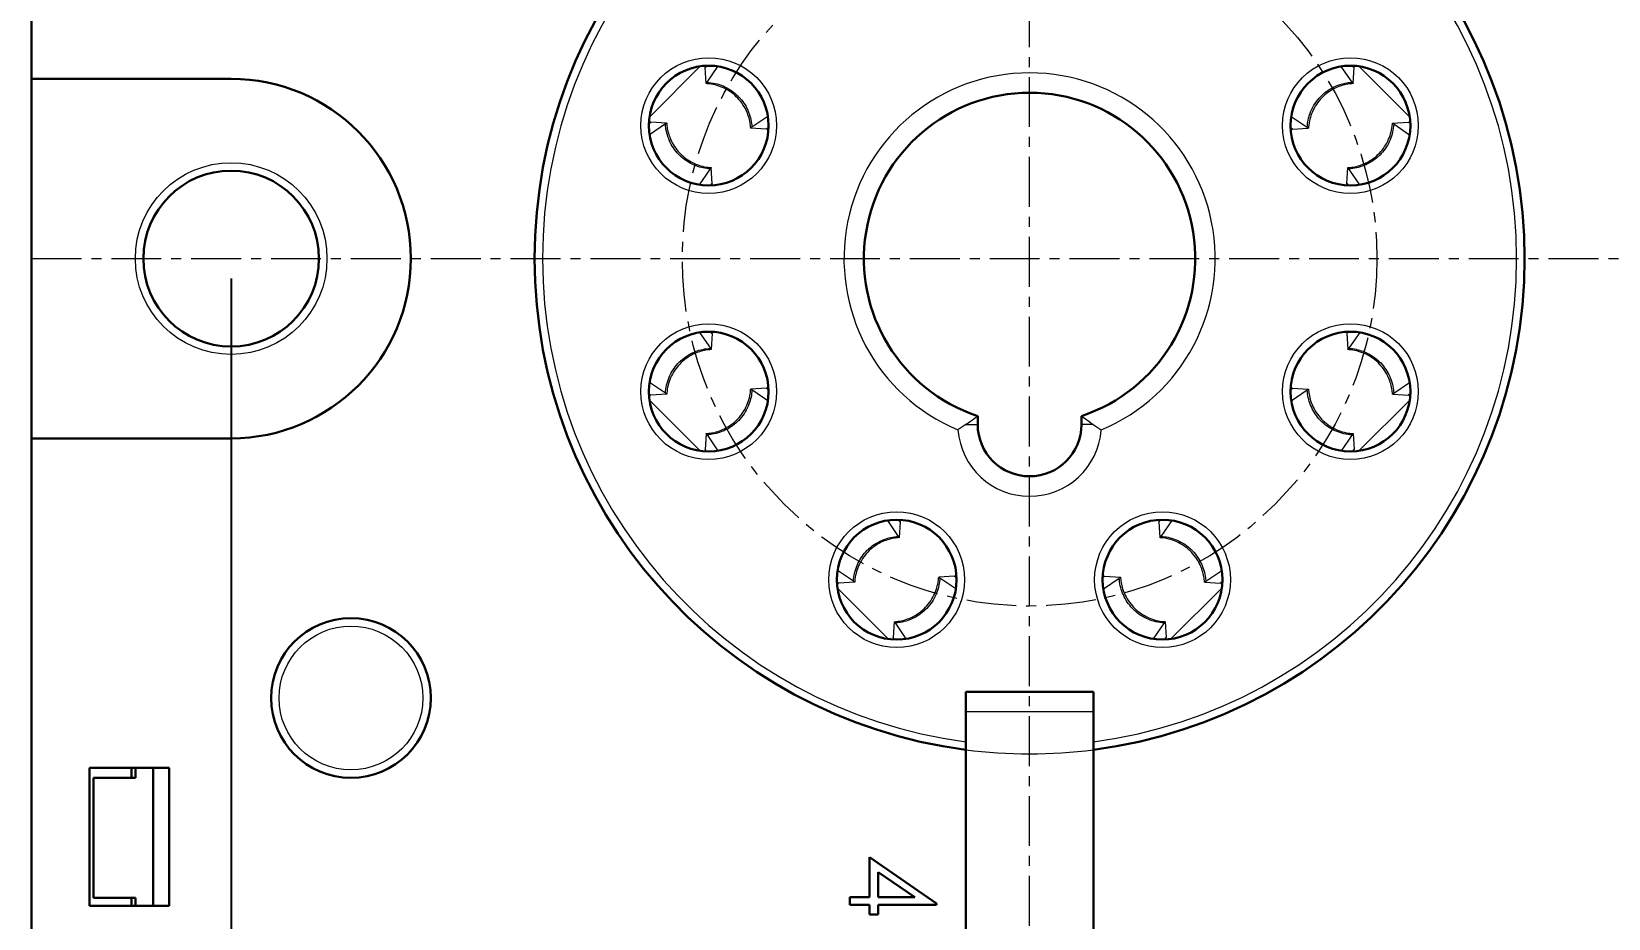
# Model space of a CAD drawing. Header units: millimetres. Extents: x 2473 to 2777, y 1336 to 1553.
# Drawn here: x 2584.52 to 2624.02, y 1401.03 to 1423.23 of the extents above; entities that cross this region are included whole.
import ezdxf

# ---------------------------------------------------------------- set-up
doc = ezdxf.new("R2010")
doc.units = ezdxf.units.MM
doc.linetypes.add('CENTER', pattern=[2, 1.25, -0.25, 0.25, -0.25])
for name, color, linetype, lineweight in [('Z_OM_CENTER', 4, 'CENTER', 13), ('Z_OM_OUTLINE', 7, 'Continuous', 30), ('Z_OM_THIN_LINE', 2, 'Continuous', 13)]:
    doc.layers.add(name, color=color, linetype=linetype, lineweight=lineweight)
doc.layers.add('Z_OM_DIM', color=3, linetype='Continuous')
doc.styles.get("Standard").update_dxf_attribs({"font": 'arial.ttf'})
doc.dimstyles.new('AUTONICS SPEC$0', dxfattribs={"dimtxt": 2.5, "dimasz": 1.2, "dimexe": 0.5, "dimexo": 0.5, "dimgap": 0.5, "dimtad": 1, "dimlfac": 0.5, "dimdsep": 46, "dimtxsty": 'Standard', "dimcen": 0, "dimclrd": 256, "dimclre": 256, "dimclrt": 2, "dimazin": 2, "dimtp": 0.1, "dimtm": 0.1, "dimtfac": 0.71, "dimtmove": 0, "dimatfit": 3, "dimfxl": 0, "dimlwd": -1, "dimlwe": -1, "dimarcsym": 0})

# ---------------------------------------------------------------- blocks, each defined once
blk = doc.blocks.new('*D18')
at = {"layer": 'Defpoints', "color": 0}
for p in [(2589.525, 1417.55), (2629.525, 1417.55), (2629.525, 1369.401)]:
    blk.add_point(p, dxfattribs=at)
at = {"layer": 'Z_OM_DIM'}
for p, q in [((2589.525, 1417.05), (2589.525, 1368.901)), ((2629.525, 1417.05), (2629.525, 1368.901)), ((2590.725, 1369.401), (2628.325, 1369.401))]:
    blk.add_line(p, q, dxfattribs=at)
for points in [[(2590.725, 1369.601), (2590.725, 1369.201), (2589.525, 1369.401)], [(2628.325, 1369.601), (2628.325, 1369.201), (2629.525, 1369.401)]]:
    blk.add_solid(points, dxfattribs=at)
at = {"layer": 'Z_OM_DIM', "color": 2, "insert": (2609.525, 1371.177), "char_height": 2.5, "attachment_point": 5}
blk.add_mtext('40', dxfattribs=at)

msp = doc.modelspace()

# ---------------------------------------------------------------- linework, layer by layer
at = {"layer": 'Z_OM_CENTER'}
for p, q in [((2609.525, 1374.845), (2609.525, 1459.974)), ((2584.525, 1417.55), (2637.525, 1417.55))]:
    msp.add_line(p, q, dxfattribs=at)
msp.add_circle((2609.525, 1417.55), 8.7, dxfattribs=at)
at = {"layer": 'Z_OM_OUTLINE'}
for p, q in [((2584.525, 1422.05), (2584.525, 1441.65)), ((2585.025, 1422.05), (2584.525, 1422.05)), ((2584.525, 1421.85), (2584.525, 1422.05)), ((2589.525, 1422.05), (2585.025, 1422.05)), ((2584.525, 1421.85), (2584.525, 1413.25)), ((2608.225, 1413.609), (2608.225, 1413.4)), ((2610.825, 1413.4), (2610.825, 1413.609)), ((2584.525, 1413.05), (2584.525, 1413.25)), ((2584.525, 1413.05), (2585.025, 1413.05)), ((2584.525, 1393.45), (2584.525, 1413.05)), ((2585.025, 1413.05), (2589.525, 1413.05)), ((2607.925, 1406.7), (2611.125, 1406.7)), ((2607.925, 1406.7), (2607.925, 1405.455)), ((2611.125, 1405.455), (2611.125, 1406.7)), ((2607.925, 1405.253), (2607.925, 1383.55)), ((2611.125, 1383.55), (2611.125, 1405.253)), ((2585.975, 1404.8), (2585.975, 1401.35)), ((2587.975, 1404.8), (2585.975, 1404.8)), ((2587.025, 1404.55), (2587.025, 1404.8)), ((2587.125, 1404.55), (2587.125, 1404.8)), ((2587.575, 1404.8), (2587.575, 1401.35)), ((2587.975, 1401.35), (2587.975, 1404.8)), ((2586.075, 1401.55), (2586.075, 1404.55)), ((2586.075, 1404.55), (2587.125, 1404.55)), ((2605.513, 1401.56), (2605.513, 1402.564)), ((2605.513, 1402.564), (2607.195, 1401.409)), ((2606.649, 1401.56), (2605.73, 1402.191)), ((2605.73, 1402.191), (2605.73, 1401.56)), ((2587.125, 1401.55), (2586.075, 1401.55)), ((2587.025, 1401.35), (2587.025, 1401.55)), ((2587.125, 1401.35), (2587.125, 1401.55)), ((2605.025, 1401.37), (2605.025, 1401.56)), ((2605.025, 1401.56), (2605.513, 1401.56)), ((2605.73, 1401.56), (2606.649, 1401.56)), ((2585.975, 1401.35), (2587.975, 1401.35)), ((2605.513, 1401.37), (2605.025, 1401.37)), ((2605.513, 1401.126), (2605.513, 1401.37)), ((2605.73, 1401.126), (2605.513, 1401.126)), ((2607.195, 1401.37), (2605.73, 1401.37)), ((2605.73, 1401.37), (2605.73, 1401.126)), ((2607.195, 1401.409), (2607.195, 1401.37))]:
    msp.add_line(p, q, dxfattribs=at)
for centre, radius in [((2601.487, 1420.879), 1.5), ((2617.562, 1420.879), 1.5), ((2589.525, 1417.55), 2.2), ((2601.487, 1414.22), 1.5), ((2617.562, 1414.22), 1.5), ((2606.195, 1409.512), 1.5), ((2612.854, 1409.512), 1.5), ((2592.525, 1406.55), 2)]:
    msp.add_circle(centre, radius, dxfattribs=at)
for centre, radius, start, end in [((2609.525, 1417.55), 12.4, 97.4137, 262.5863), ((2609.525, 1417.55), 12.4, 277.4137, 82.5863), ((2589.525, 1417.55), 4.5, 270, 90), ((2609.525, 1417.55), 4.15, 288.2554, 251.7446), ((2609.525, 1413.4), 1.3, 180, 0)]:
    msp.add_arc(centre, radius, start, end, dxfattribs=at)
for points in [[(2607.925, 1405.455), (2607.925, 1405.402), (2607.925, 1405.35), (2607.925, 1405.275), (2607.925, 1405.253), (2607.925, 1405.253)], [(2611.125, 1405.253), (2611.125, 1405.253), (2611.125, 1405.275), (2611.125, 1405.35), (2611.125, 1405.402), (2611.125, 1405.455)]]:
    msp.add_open_spline(points, degree=3, knots=[0, 0, 0, 0, 0.5, 0.5, 1, 1, 1, 1], dxfattribs=at)
at = {"layer": 'Z_OM_THIN_LINE'}
for p, q in [((2600.002, 1421.091), (2601.275, 1422.364)), ((2601.441, 1422.378), (2601.398, 1422.33)), ((2601.434, 1422.378), (2601.398, 1422.33)), ((2601.423, 1421.929), (2601.398, 1422.33)), ((2601.446, 1421.963), (2601.719, 1422.361)), ((2617.603, 1421.963), (2617.33, 1422.361)), ((2617.608, 1422.378), (2617.651, 1422.33)), ((2617.615, 1422.378), (2617.651, 1422.33)), ((2617.627, 1421.938), (2617.651, 1422.33)), ((2617.774, 1422.364), (2619.047, 1421.091)), ((2601.422, 1421.938), (2601.446, 1421.963)), ((2601.422, 1421.931), (2601.422, 1421.938)), ((2617.603, 1421.963), (2617.627, 1421.938)), ((2617.627, 1421.938), (2617.627, 1421.931)), ((2599.987, 1420.925), (2600.036, 1420.968)), ((2599.988, 1420.932), (2600.036, 1420.968)), ((2600.403, 1420.92), (2600.005, 1420.647)), ((2600.428, 1420.944), (2600.036, 1420.968)), ((2600.403, 1420.92), (2600.428, 1420.944)), ((2600.428, 1420.944), (2600.435, 1420.943)), ((2602.57, 1420.838), (2602.546, 1420.814)), ((2602.969, 1421.111), (2602.57, 1420.838)), ((2602.986, 1420.833), (2602.938, 1420.79)), ((2602.938, 1420.79), (2602.986, 1420.827)), ((2616.063, 1420.833), (2616.111, 1420.79)), ((2616.111, 1420.79), (2616.063, 1420.827)), ((2616.08, 1421.111), (2616.479, 1420.838)), ((2616.504, 1420.814), (2616.479, 1420.838)), ((2618.612, 1420.943), (2619.013, 1420.968)), ((2618.614, 1420.943), (2618.621, 1420.944)), ((2618.621, 1420.944), (2618.646, 1420.92)), ((2618.646, 1420.92), (2619.044, 1420.647)), ((2619.062, 1420.925), (2619.013, 1420.968)), ((2619.061, 1420.932), (2619.013, 1420.968)), ((2602.938, 1420.79), (2602.536, 1420.815)), ((2602.546, 1420.814), (2602.539, 1420.815)), ((2616.111, 1420.79), (2616.504, 1420.814)), ((2616.51, 1420.815), (2616.504, 1420.814)), ((2601.255, 1419.397), (2601.528, 1419.796)), ((2601.552, 1419.82), (2601.528, 1419.796)), ((2601.551, 1419.827), (2601.552, 1419.82)), ((2601.575, 1419.428), (2601.552, 1419.82)), ((2617.474, 1419.428), (2617.498, 1419.829)), ((2617.497, 1419.82), (2617.498, 1419.827)), ((2617.521, 1419.796), (2617.497, 1419.82)), ((2617.794, 1419.397), (2617.521, 1419.796)), ((2601.533, 1419.38), (2601.575, 1419.428)), ((2601.575, 1419.428), (2601.539, 1419.38)), ((2617.516, 1419.38), (2617.474, 1419.428)), ((2617.474, 1419.428), (2617.51, 1419.38)), ((2601.255, 1415.702), (2601.528, 1415.304)), ((2601.533, 1415.72), (2601.575, 1415.671)), ((2601.575, 1415.671), (2601.539, 1415.719)), ((2617.516, 1415.72), (2617.474, 1415.671)), ((2617.474, 1415.671), (2617.51, 1415.719)), ((2617.794, 1415.702), (2617.521, 1415.304)), ((2601.528, 1415.304), (2601.552, 1415.279)), ((2601.575, 1415.671), (2601.551, 1415.27)), ((2617.474, 1415.671), (2617.497, 1415.279)), ((2617.497, 1415.279), (2617.521, 1415.304)), ((2601.552, 1415.279), (2601.551, 1415.272)), ((2617.498, 1415.272), (2617.497, 1415.279)), ((2599.987, 1414.175), (2600.036, 1414.132)), ((2599.988, 1414.168), (2600.036, 1414.132)), ((2600.403, 1414.179), (2600.005, 1414.452)), ((2600.437, 1414.156), (2600.036, 1414.132)), ((2600.428, 1414.156), (2600.403, 1414.179)), ((2600.435, 1414.156), (2600.428, 1414.156)), ((2602.539, 1414.285), (2602.546, 1414.285)), ((2602.938, 1414.309), (2602.546, 1414.285)), ((2602.546, 1414.285), (2602.57, 1414.261)), ((2602.969, 1413.988), (2602.57, 1414.261)), ((2602.986, 1414.266), (2602.938, 1414.309)), ((2602.938, 1414.309), (2602.986, 1414.273)), ((2616.063, 1414.266), (2616.111, 1414.309)), ((2616.111, 1414.309), (2616.063, 1414.273)), ((2616.08, 1413.988), (2616.479, 1414.261)), ((2616.111, 1414.309), (2616.513, 1414.285)), ((2616.479, 1414.261), (2616.504, 1414.285)), ((2616.504, 1414.285), (2616.51, 1414.285)), ((2618.621, 1414.156), (2618.614, 1414.156)), ((2618.646, 1414.179), (2618.621, 1414.156)), ((2618.621, 1414.156), (2619.013, 1414.132)), ((2618.646, 1414.179), (2619.044, 1414.452)), ((2619.062, 1414.175), (2619.013, 1414.132)), ((2619.061, 1414.168), (2619.013, 1414.132)), ((2601.275, 1412.735), (2600.002, 1414.008)), ((2619.047, 1414.008), (2617.774, 1412.735)), ((2607.928, 1413.4), (2608.225, 1413.4)), ((2611.121, 1413.4), (2610.825, 1413.4)), ((2601.422, 1413.162), (2601.398, 1412.769)), ((2601.422, 1413.162), (2601.422, 1413.169)), ((2601.446, 1413.137), (2601.422, 1413.162)), ((2601.446, 1413.137), (2601.719, 1412.738)), ((2617.603, 1413.137), (2617.33, 1412.738)), ((2617.627, 1413.162), (2617.603, 1413.137)), ((2617.626, 1413.171), (2617.651, 1412.769)), ((2617.627, 1413.169), (2617.627, 1413.162)), ((2601.441, 1412.721), (2601.398, 1412.769)), ((2601.434, 1412.721), (2601.398, 1412.769)), ((2617.608, 1412.721), (2617.651, 1412.769)), ((2617.615, 1412.721), (2617.651, 1412.769)), ((2605.963, 1410.994), (2606.236, 1410.595)), ((2606.241, 1411.011), (2606.284, 1410.963)), ((2606.284, 1410.963), (2606.248, 1411.011)), ((2606.284, 1410.963), (2606.259, 1410.562)), ((2612.808, 1411.011), (2612.765, 1410.963)), ((2612.765, 1410.963), (2612.801, 1411.011)), ((2612.765, 1410.963), (2612.789, 1410.571)), ((2613.086, 1410.994), (2612.813, 1410.595)), ((2606.236, 1410.595), (2606.26, 1410.571)), ((2606.26, 1410.571), (2606.259, 1410.564)), ((2612.789, 1410.571), (2612.813, 1410.595)), ((2612.79, 1410.564), (2612.789, 1410.571)), ((2604.696, 1409.466), (2604.744, 1409.423)), ((2604.696, 1409.459), (2604.744, 1409.423)), ((2605.112, 1409.471), (2604.713, 1409.744)), ((2605.145, 1409.448), (2604.744, 1409.423)), ((2605.136, 1409.447), (2605.112, 1409.471)), ((2605.143, 1409.448), (2605.136, 1409.447)), ((2607.247, 1409.576), (2607.254, 1409.577)), ((2607.646, 1409.601), (2607.254, 1409.577)), ((2607.254, 1409.577), (2607.279, 1409.553)), ((2607.677, 1409.28), (2607.279, 1409.553)), ((2607.694, 1409.558), (2607.646, 1409.601)), ((2607.646, 1409.601), (2607.694, 1409.564)), ((2611.355, 1409.558), (2611.403, 1409.601)), ((2611.403, 1409.601), (2611.355, 1409.564)), ((2611.372, 1409.28), (2611.77, 1409.553)), ((2611.403, 1409.601), (2611.804, 1409.576)), ((2611.77, 1409.553), (2611.795, 1409.577)), ((2611.795, 1409.577), (2611.802, 1409.576)), ((2613.913, 1409.447), (2613.906, 1409.448)), ((2613.937, 1409.471), (2613.913, 1409.447)), ((2613.913, 1409.447), (2614.305, 1409.423)), ((2613.937, 1409.471), (2614.336, 1409.744)), ((2614.353, 1409.466), (2614.305, 1409.423)), ((2614.353, 1409.459), (2614.305, 1409.423)), ((2605.983, 1408.027), (2604.71, 1409.3)), ((2614.339, 1409.3), (2613.066, 1408.027)), ((2606.13, 1408.453), (2606.106, 1408.061)), ((2606.13, 1408.453), (2606.131, 1408.46)), ((2606.154, 1408.428), (2606.13, 1408.453)), ((2606.154, 1408.428), (2606.427, 1408.03)), ((2612.895, 1408.428), (2612.622, 1408.03)), ((2612.919, 1408.453), (2612.895, 1408.428)), ((2612.918, 1408.462), (2612.943, 1408.061)), ((2612.918, 1408.46), (2612.919, 1408.453)), ((2606.149, 1408.013), (2606.106, 1408.061)), ((2606.143, 1408.013), (2606.106, 1408.061)), ((2612.9, 1408.013), (2612.943, 1408.061)), ((2612.906, 1408.013), (2612.943, 1408.061)), ((2611.125, 1406.2), (2607.925, 1406.2))]:
    msp.add_line(p, q, dxfattribs=at)
for centre, radius in [((2601.487, 1420.879), 1.7), ((2617.562, 1420.879), 1.7), ((2589.525, 1417.55), 2.4), ((2601.487, 1414.22), 1.7), ((2617.562, 1414.22), 1.7), ((2606.195, 1409.512), 1.7), ((2612.854, 1409.512), 1.7), ((2592.525, 1406.55), 1.8)]:
    msp.add_circle(centre, radius, dxfattribs=at)
for centre, radius, start, end in [((2609.525, 1417.55), 12.2, 97.5359, 262.4641), ((2609.525, 1417.55), 12.2, 277.5359, 82.4641), ((2609.525, 1417.55), 4.65, 292.7014, 247.2986), ((2609.525, 1413.4), 1.8, 184.4532, 355.5468), ((2609.525, 1417.55), 12.4, 262.5863, 277.4137)]:
    msp.add_arc(centre, radius, start, end, dxfattribs=at)
for points, knots in [([(2602.539, 1420.815), (2602.534, 1420.859), (2602.52, 1421.014), (2602.427, 1421.299), (2602.194, 1421.621), (2601.847, 1421.852), (2601.571, 1421.921), (2601.433, 1421.93), (2601.422, 1421.931)], [0, 0, 0, 0, 0.078186, 0.272228, 0.514044, 0.755885, 0.981738, 1, 1, 1, 1]), ([(2601.446, 1421.963), (2601.446, 1421.963), (2601.464, 1421.962), (2601.617, 1421.949), (2601.902, 1421.872), (2602.149, 1421.697), (2602.351, 1421.481), (2602.506, 1421.229), (2602.563, 1420.967), (2602.57, 1420.838), (2602.57, 1420.838)], [0, 0, 0, 0, 0.000034, 0.031778, 0.265569, 0.499916, 0.544371, 0.776643, 0.999965, 1, 1, 1, 1]), ([(2616.479, 1420.838), (2616.479, 1420.838), (2616.485, 1420.959), (2616.54, 1421.223), (2616.751, 1421.573), (2617.081, 1421.838), (2617.384, 1421.941), (2617.561, 1421.961), (2617.603, 1421.963), (2617.603, 1421.963)], [0, 0, 0, 0, 0.000035, 0.209521, 0.458308, 0.692394, 0.926109, 0.999966, 1, 1, 1, 1]), ([(2617.627, 1421.931), (2617.582, 1421.927), (2617.428, 1421.912), (2617.143, 1421.82), (2616.82, 1421.587), (2616.589, 1421.24), (2616.521, 1420.963), (2616.511, 1420.825), (2616.51, 1420.815)], [0, 0, 0, 0, 0.0781862, 0.2722279, 0.5140442, 0.7558852, 0.9817385, 1, 1, 1, 1]), ([(2601.528, 1419.796), (2601.528, 1419.796), (2601.407, 1419.802), (2601.143, 1419.857), (2600.792, 1420.068), (2600.528, 1420.398), (2600.425, 1420.701), (2600.405, 1420.877), (2600.403, 1420.92), (2600.403, 1420.92)], [0, 0, 0, 0, 0.000034, 0.209521, 0.458308, 0.692394, 0.926109, 0.999965, 1, 1, 1, 1]), ([(2600.435, 1420.943), (2600.439, 1420.899), (2600.453, 1420.744), (2600.546, 1420.459), (2600.779, 1420.137), (2601.126, 1419.906), (2601.403, 1419.838), (2601.541, 1419.828), (2601.551, 1419.827)], [0, 0, 0, 0, 0.078186, 0.272228, 0.514044, 0.755885, 0.981738, 1, 1, 1, 1]), ([(2617.498, 1419.827), (2617.542, 1419.831), (2617.697, 1419.846), (2617.982, 1419.938), (2618.305, 1420.171), (2618.535, 1420.518), (2618.604, 1420.795), (2618.613, 1420.933), (2618.614, 1420.943)], [0, 0, 0, 0, 0.078186, 0.272228, 0.514044, 0.755885, 0.981738, 1, 1, 1, 1]), ([(2618.646, 1420.92), (2618.646, 1420.92), (2618.645, 1420.902), (2618.633, 1420.749), (2618.555, 1420.464), (2618.38, 1420.217), (2618.164, 1420.015), (2617.913, 1419.86), (2617.65, 1419.803), (2617.521, 1419.796), (2617.521, 1419.796)], [0, 0, 0, 0, 0.000035, 0.031778, 0.265569, 0.499916, 0.544371, 0.776643, 0.999966, 1, 1, 1, 1]), ([(2600.403, 1414.179), (2600.403, 1414.179), (2600.404, 1414.198), (2600.416, 1414.351), (2600.494, 1414.635), (2600.669, 1414.883), (2600.885, 1415.085), (2601.136, 1415.24), (2601.399, 1415.297), (2601.528, 1415.304), (2601.528, 1415.304)], [0, 0, 0, 0, 0.000035, 0.031778, 0.265569, 0.499916, 0.544371, 0.776643, 0.999966, 1, 1, 1, 1]), ([(2617.521, 1415.304), (2617.521, 1415.304), (2617.642, 1415.297), (2617.906, 1415.242), (2618.257, 1415.031), (2618.521, 1414.702), (2618.624, 1414.399), (2618.644, 1414.222), (2618.646, 1414.179), (2618.646, 1414.179)], [0, 0, 0, 0, 0.000034, 0.209521, 0.458308, 0.692394, 0.926109, 0.999965, 1, 1, 1, 1]), ([(2601.551, 1415.272), (2601.507, 1415.268), (2601.352, 1415.254), (2601.067, 1415.161), (2600.744, 1414.928), (2600.514, 1414.581), (2600.445, 1414.304), (2600.436, 1414.166), (2600.435, 1414.156)], [0, 0, 0, 0, 0.078186, 0.272228, 0.514044, 0.755885, 0.981738, 1, 1, 1, 1]), ([(2618.614, 1414.156), (2618.61, 1414.2), (2618.596, 1414.355), (2618.503, 1414.64), (2618.27, 1414.963), (2617.923, 1415.193), (2617.646, 1415.262), (2617.508, 1415.271), (2617.498, 1415.272)], [0, 0, 0, 0, 0.078186, 0.272228, 0.514044, 0.755885, 0.981738, 1, 1, 1, 1]), ([(2601.422, 1413.169), (2601.467, 1413.173), (2601.621, 1413.187), (2601.906, 1413.28), (2602.229, 1413.513), (2602.46, 1413.86), (2602.528, 1414.136), (2602.538, 1414.274), (2602.539, 1414.285)], [0, 0, 0, 0, 0.0781862, 0.2722279, 0.5140442, 0.7558852, 0.9817385, 1, 1, 1, 1]), ([(2602.57, 1414.261), (2602.57, 1414.261), (2602.564, 1414.141), (2602.509, 1413.877), (2602.298, 1413.526), (2601.968, 1413.262), (2601.665, 1413.159), (2601.488, 1413.139), (2601.446, 1413.137), (2601.446, 1413.137)], [0, 0, 0, 0, 0.000035, 0.209521, 0.458308, 0.692394, 0.926109, 0.999966, 1, 1, 1, 1]), ([(2617.603, 1413.137), (2617.603, 1413.137), (2617.585, 1413.138), (2617.432, 1413.15), (2617.147, 1413.228), (2616.9, 1413.403), (2616.698, 1413.618), (2616.543, 1413.87), (2616.486, 1414.133), (2616.479, 1414.261), (2616.479, 1414.261)], [0, 0, 0, 0, 0.000034, 0.031778, 0.265569, 0.499916, 0.544371, 0.776643, 0.999965, 1, 1, 1, 1]), ([(2616.51, 1414.285), (2616.515, 1414.24), (2616.529, 1414.086), (2616.622, 1413.801), (2616.855, 1413.478), (2617.202, 1413.247), (2617.478, 1413.179), (2617.616, 1413.169), (2617.627, 1413.169)], [0, 0, 0, 0, 0.078186, 0.272228, 0.514044, 0.755885, 0.981738, 1, 1, 1, 1]), ([(2607.928, 1413.4), (2608.009, 1413.455), (2608.081, 1413.506), (2608.19, 1413.584), (2608.225, 1413.609), (2608.225, 1413.609)], [0, 0, 0, 0, 0.5, 0.5, 1, 1, 1, 1]), ([(2610.825, 1413.609), (2610.825, 1413.609), (2610.858, 1413.584), (2610.968, 1413.506), (2611.041, 1413.455), (2611.121, 1413.4)], [0, 0, 0, 0, 0.5, 0.5, 1, 1, 1, 1]), ([(2605.112, 1409.471), (2605.112, 1409.471), (2605.113, 1409.489), (2605.125, 1409.642), (2605.203, 1409.927), (2605.378, 1410.174), (2605.593, 1410.376), (2605.845, 1410.531), (2606.107, 1410.588), (2606.236, 1410.595), (2606.236, 1410.595)], [0, 0, 0, 0, 0.000034, 0.031778, 0.265569, 0.499916, 0.544371, 0.776643, 0.999965, 1, 1, 1, 1]), ([(2606.259, 1410.564), (2606.215, 1410.56), (2606.06, 1410.545), (2605.776, 1410.453), (2605.453, 1410.22), (2605.222, 1409.873), (2605.154, 1409.596), (2605.144, 1409.458), (2605.143, 1409.448)], [0, 0, 0, 0, 0.078186, 0.272228, 0.514044, 0.755885, 0.981738, 1, 1, 1, 1]), ([(2613.906, 1409.448), (2613.902, 1409.492), (2613.887, 1409.647), (2613.794, 1409.932), (2613.561, 1410.254), (2613.215, 1410.485), (2612.938, 1410.553), (2612.8, 1410.563), (2612.79, 1410.564)], [0, 0, 0, 0, 0.0781862, 0.2722279, 0.5140442, 0.7558852, 0.9817385, 1, 1, 1, 1]), ([(2612.813, 1410.595), (2612.813, 1410.595), (2612.934, 1410.589), (2613.198, 1410.534), (2613.548, 1410.323), (2613.812, 1409.993), (2613.916, 1409.691), (2613.935, 1409.514), (2613.937, 1409.471), (2613.937, 1409.471)], [0, 0, 0, 0, 0.000035, 0.209521, 0.458308, 0.692394, 0.926109, 0.999966, 1, 1, 1, 1]), ([(2606.131, 1408.46), (2606.175, 1408.464), (2606.33, 1408.479), (2606.615, 1408.571), (2606.937, 1408.804), (2607.168, 1409.151), (2607.237, 1409.428), (2607.246, 1409.566), (2607.247, 1409.576)], [0, 0, 0, 0, 0.078186, 0.272228, 0.514044, 0.755885, 0.981738, 1, 1, 1, 1]), ([(2607.279, 1409.553), (2607.279, 1409.553), (2607.272, 1409.432), (2607.217, 1409.168), (2607.006, 1408.818), (2606.676, 1408.554), (2606.374, 1408.45), (2606.197, 1408.43), (2606.154, 1408.428), (2606.154, 1408.428)], [0, 0, 0, 0, 0.000034, 0.209521, 0.458308, 0.692394, 0.926109, 0.999965, 1, 1, 1, 1]), ([(2612.895, 1408.428), (2612.895, 1408.428), (2612.877, 1408.429), (2612.724, 1408.442), (2612.439, 1408.519), (2612.191, 1408.694), (2611.989, 1408.91), (2611.835, 1409.162), (2611.777, 1409.424), (2611.77, 1409.553), (2611.77, 1409.553)], [0, 0, 0, 0, 0.000035, 0.031778, 0.265569, 0.499916, 0.544371, 0.776643, 0.999966, 1, 1, 1, 1]), ([(2611.802, 1409.576), (2611.806, 1409.532), (2611.82, 1409.377), (2611.913, 1409.092), (2612.146, 1408.77), (2612.493, 1408.539), (2612.77, 1408.47), (2612.908, 1408.461), (2612.918, 1408.46)], [0, 0, 0, 0, 0.078186, 0.272228, 0.514044, 0.755885, 0.981738, 1, 1, 1, 1])]:
    msp.add_open_spline(points, degree=3, knots=knots, dxfattribs=at)
for points in [[(2607.928, 1413.4), (2607.864, 1413.355), (2607.796, 1413.308), (2607.73, 1413.26)], [(2611.121, 1413.4), (2611.185, 1413.355), (2611.253, 1413.308), (2611.319, 1413.26)]]:
    msp.add_open_spline(points, degree=3, dxfattribs=at)

# ---------------------------------------------------------------- dimensions: what is measured, and where the dimension line sits
at = {"layer": 'Z_OM_DIM'}
dim = msp.add_linear_dim(base=(2629.525, 1369.401), p1=(2589.525, 1417.55), p2=(2629.525, 1417.55), dimstyle='AUTONICS SPEC$0', override={"dimlfac": 1}, dxfattribs=at)
dim.commit()
dim.dimension.update_dxf_attribs({"geometry": '*D18', "text_midpoint": (2609.525, 1371.177)})

doc.saveas('drawing.dxf')
